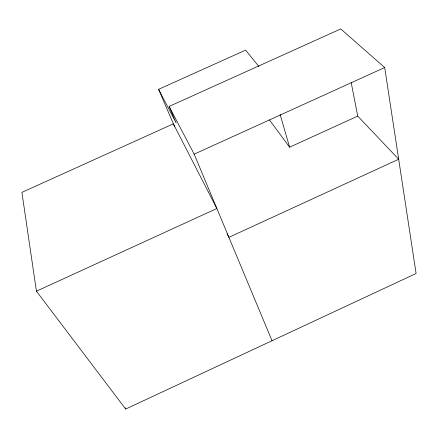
<?xml version="1.0" encoding="UTF-8"?>
<svg xmlns="http://www.w3.org/2000/svg" width="438" height="438" viewBox="0 0 438 438"><rect width="100%" height="100%" fill="white"/><g stroke="black" fill="none" stroke-linecap="round" stroke-linejoin="round"><path stroke-width="0.66" d="M36.436 291.182L216.859 208.51L173.355 123.839L21.9 192.381L36.436 291.182L125.668 409.054L416.1 273.493L384.69 67.534L340.731 28.946L169.123 106.429L176.114 122.925L158.6 89.319L245.598 50.146L258.967 66.576M269.49 119.957L289.611 147.206L357.731 116.097L398.673 159.24L228.893 237.347L227.037 233.706M169.123 106.429L194.182 154.16L384.69 67.534M158.6 89.319L174.68 126.932M194.182 154.16L272.031 340.737M280.09 114.433L289.611 147.206M125.339 407.723L125.668 409.054M351.194 82.574L357.731 116.097"/></g></svg>
